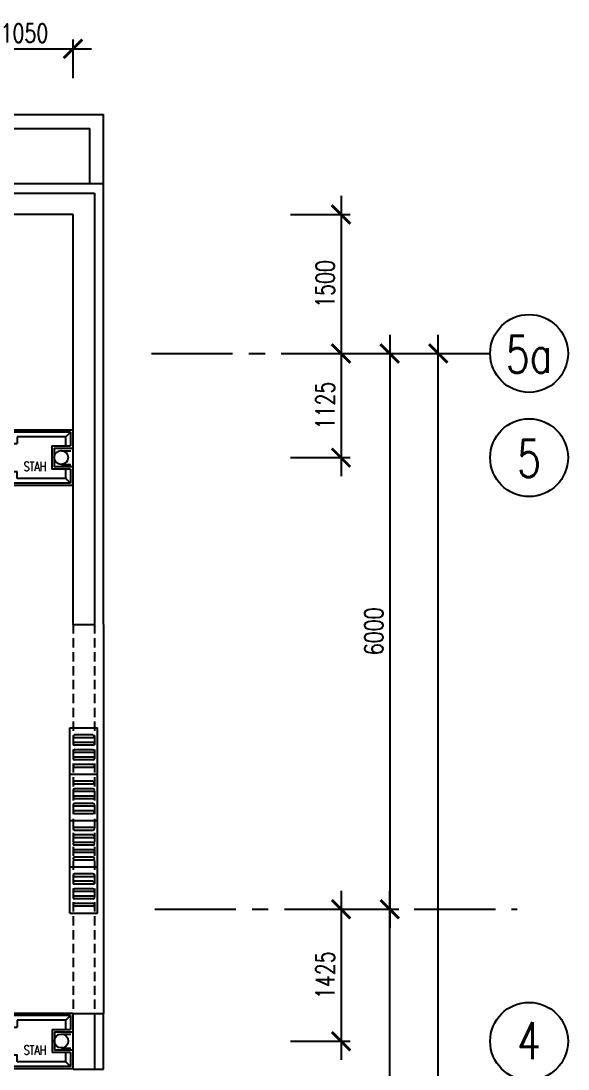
# Model space of a CAD drawing. Header units: millimetres. Extents: x 982 to 80582, y 687 to 58800.
# Drawn here: x 64455 to 70357, y 33983 to 45297 of the extents above; entities that cross this region are included whole.
import ezdxf
from ezdxf.enums import TextEntityAlignment as Align

# ---------------------------------------------------------------- set-up
doc = ezdxf.new("R2010")
doc.units = ezdxf.units.MM
for name, pattern in [('CENTER', [2, 1.25, -0.25, 0.25, -0.25]), ('DASHED2', [0.375, 0.25, -0.125]), ('HIDDEN', [0.375, 0.25, -0.125])]:
    doc.linetypes.add(name, pattern=pattern)
for name, color, linetype in [('A-ARR', 4, 'Continuous'), ('A-BUBLE', 8, 'Continuous'), ('A-BUBLETEXT', 7, 'Continuous'), ('A-DIM100', 4, 'Continuous'), ('A-DRAIN', 9, 'Continuous'), ('A-JALAN', 11, 'Continuous'), ('A-NOTE', 2, 'Continuous'), ('A-PANEL', 13, 'Continuous'), ('A-PTILE', 8, 'Continuous'), ('A-RWDP', 4, 'Continuous'), ('A-STAIRH', 8, 'HIDDEN'), ('A-SYM', 8, 'Continuous'), ('Grid', 8, 'CENTER')]:
    doc.layers.add(name, color=color, linetype=linetype)
doc.styles.add('ROMANS', font='romans.shx', dxfattribs={"width": 0.75, "height": 200})
doc.styles.add('STYLE2', font='romans.shx', dxfattribs={"width": 0.75, "height": 1000})
doc.dimstyles.new('DIM 100', dxfattribs={"dimtxt": 200, "dimasz": 200, "dimexe": 100, "dimexo": 70, "dimgap": 70, "dimtad": 1, "dimtoh": 1, "dimdec": 0, "dimzin": 0, "dimdsep": 46, "dimtxsty": 'ROMANS', "dimblk": 'ARCHTICK', "dimcen": 0.09, "dimdle": 200, "dimclrd": 4, "dimclre": 4, "dimclrt": 2, "dimadec": 0, "dimazin": 0, "dimtfac": 1, "dimtdec": 0, "dimtmove": 1, "dimatfit": 3, "dimfxl": 1, "dimtzin": 0, "dimarcsym": 0})

# ---------------------------------------------------------------- blocks, each defined once
blk = doc.blocks.new('PC COVER')
for p, q in [((-300, 500), (0, 500)), ((-300, 0), (0, 0))]:
    blk.add_line(p, q)
at = {"layer": 'A-DRAIN', "linetype": 'Continuous', "ltscale": 1000}
for p, q in [((-300, 0), (-300, 500)), ((0, 0), (0, 500))]:
    blk.add_line(p, q, dxfattribs=at)
at = {"layer": 'A-PTILE'}
for p, q in [((-50, 425), (-250, 425)), ((-50, 395), (-250, 395)), ((-50, 345), (-250, 345)), ((-50, 315), (-250, 315)), ((-50, 265), (-250, 265)), ((-50, 235), (-250, 235)), ((-50, 185), (-250, 185)), ((-50, 155), (-250, 155)), ((-50, 105), (-250, 105)), ((-50, 75), (-250, 75))]:
    blk.add_line(p, q, dxfattribs=at)
for centre, start, end in [((-250, 410), 90, 270), ((-250, 330), 90, 270), ((-50, 410), 270, 90), ((-50, 330), 270, 90), ((-250, 250), 90, 270), ((-50, 250), 270, 90), ((-250, 170), 90, 270), ((-50, 170), 270, 90), ((-250, 90), 90, 270), ((-50, 90), 270, 90)]:
    blk.add_arc(centre, 15, start, end, dxfattribs=at)
blk = doc.blocks.new('_ArchTick')
at = {"color": 0, "linetype": 'ByBlock', "const_width": 0.15}
blk.add_lwpolyline([(-0.5, -0.5), (0.5, 0.5)], dxfattribs=at)
blk = doc.blocks.new('*D48')
at = {"layer": 'A-DIM100', "color": 4, "lineweight": -2, "transparency": 16777216}
for p, q in [((68957, 17658), (68957, 41908)), ((68411, 41708), (69057, 41708)), ((68411, 17858), (69057, 17858))]:
    blk.add_line(p, q, dxfattribs=at)
at = {"layer": 'DEFPOINTS', "color": 0, "transparency": 16777216}
for p in [(68341, 41708), (68957, 41708), (68341, 17858)]:
    blk.add_point(p, dxfattribs=at)
at = {"layer": 'A-DIM100', "color": 4, "lineweight": -2, "transparency": 16777216, "xscale": 200, "yscale": 200, "zscale": 200}
for p, rotation in [((68957, 41708), 90), ((68957, 17858), 270)]:
    blk.add_blockref('_ArchTick', p, dxfattribs=dict(at, rotation=rotation))
at = {"layer": 'A-DIM100', "color": 2, "transparency": 16777216, "insert": (68787, 29783), "char_height": 200, "attachment_point": 5, "rotation": 90, "style": 'ROMANS'}
blk.add_mtext('23850', dxfattribs=at)
blk = doc.blocks.new('*D49')
at = {"layer": 'A-DIM100', "color": 4, "lineweight": -2, "transparency": 16777216}
for p, q in [((68433, 41908), (68433, 35508)), ((67887, 41708), (68533, 41708)), ((67887, 35708), (68533, 35708))]:
    blk.add_line(p, q, dxfattribs=at)
at = {"layer": 'DEFPOINTS', "color": 0, "transparency": 16777216}
for p in [(67817, 41708), (67817, 35708), (68433, 35708)]:
    blk.add_point(p, dxfattribs=at)
at = {"layer": 'A-DIM100', "color": 4, "lineweight": -2, "transparency": 16777216, "xscale": 200, "yscale": 200, "zscale": 200}
for p, rotation in [((68433, 41708), 90), ((68433, 35708), 270)]:
    blk.add_blockref('_ArchTick', p, dxfattribs=dict(at, rotation=rotation))
at = {"layer": 'A-DIM100', "color": 2, "transparency": 16777216, "insert": (68263, 38708), "char_height": 200, "attachment_point": 5, "rotation": 90, "style": 'ROMANS'}
blk.add_mtext('6000', dxfattribs=at)
blk = doc.blocks.new('*D50')
at = {"layer": 'A-DIM100', "color": 4, "lineweight": -2, "transparency": 16777216}
for p, q in [((68433, 26583), (68433, 35908)), ((67887, 35708), (68533, 35708)), ((67887, 26783), (68533, 26783))]:
    blk.add_line(p, q, dxfattribs=at)
at = {"layer": 'DEFPOINTS', "color": 0, "transparency": 16777216}
for p in [(67817, 35708), (68433, 35708), (67817, 26783)]:
    blk.add_point(p, dxfattribs=at)
at = {"layer": 'A-DIM100', "color": 4, "lineweight": -2, "transparency": 16777216, "xscale": 200, "yscale": 200, "zscale": 200}
for p, rotation in [((68433, 35708), 90), ((68433, 26783), 270)]:
    blk.add_blockref('_ArchTick', p, dxfattribs=dict(at, rotation=rotation))
at = {"layer": 'A-DIM100', "color": 2, "transparency": 16777216, "insert": (68263, 31246), "char_height": 200, "attachment_point": 5, "rotation": 90, "style": 'ROMANS'}
blk.add_mtext('8925', dxfattribs=at)
blk = doc.blocks.new('*D85')
at = {"layer": 'A-DIM100', "color": 4, "lineweight": -2, "transparency": 16777216}
for p, q in [((67908, 41908), (67908, 40383)), ((67363, 41708), (68008, 41708)), ((67363, 40583), (68008, 40583))]:
    blk.add_line(p, q, dxfattribs=at)
at = {"layer": 'DEFPOINTS', "color": 0, "transparency": 16777216}
for p in [(67293, 41708), (67293, 40583), (67908, 40583)]:
    blk.add_point(p, dxfattribs=at)
at = {"layer": 'A-DIM100', "color": 4, "lineweight": -2, "transparency": 16777216, "xscale": 200, "yscale": 200, "zscale": 200}
for p, rotation in [((67908, 41708), 90), ((67908, 40583), 270)]:
    blk.add_blockref('_ArchTick', p, dxfattribs=dict(at, rotation=rotation))
at = {"layer": 'A-DIM100', "color": 2, "transparency": 16777216, "insert": (67738, 41146), "char_height": 200, "attachment_point": 5, "rotation": 90, "style": 'ROMANS'}
blk.add_mtext('1125', dxfattribs=at)
blk = doc.blocks.new('*D86')
at = {"layer": 'A-DIM100', "color": 4, "lineweight": -2, "transparency": 16777216}
for p, q in [((67908, 35908), (67908, 34083)), ((67363, 35708), (68008, 35708)), ((67363, 34283), (68008, 34283))]:
    blk.add_line(p, q, dxfattribs=at)
at = {"layer": 'DEFPOINTS', "color": 0, "transparency": 16777216}
for p in [(67293, 35708), (67293, 34283), (67908, 34283)]:
    blk.add_point(p, dxfattribs=at)
at = {"layer": 'A-DIM100', "color": 4, "lineweight": -2, "transparency": 16777216, "xscale": 200, "yscale": 200, "zscale": 200}
for p, rotation in [((67908, 35708), 90), ((67908, 34283), 270)]:
    blk.add_blockref('_ArchTick', p, dxfattribs=dict(at, rotation=rotation))
at = {"layer": 'A-DIM100', "color": 2, "transparency": 16777216, "insert": (67738, 34996), "char_height": 200, "attachment_point": 5, "rotation": 90, "style": 'ROMANS'}
blk.add_mtext('1425', dxfattribs=at)
blk = doc.blocks.new('*D77')
at = {"layer": 'A-DIM100', "color": 4, "lineweight": -2, "transparency": 16777216}
for p, q in [((67908, 43408), (67908, 41508)), ((67363, 43208), (68008, 43208)), ((67363, 41708), (68008, 41708))]:
    blk.add_line(p, q, dxfattribs=at)
at = {"layer": 'DEFPOINTS', "color": 0, "transparency": 16777216}
for p in [(67293, 43208), (67293, 41708), (67908, 41708)]:
    blk.add_point(p, dxfattribs=at)
at = {"layer": 'A-DIM100', "color": 4, "lineweight": -2, "transparency": 16777216, "xscale": 200, "yscale": 200, "zscale": 200}
for p, rotation in [((67908, 43208), 90), ((67908, 41708), 270)]:
    blk.add_blockref('_ArchTick', p, dxfattribs=dict(at, rotation=rotation))
at = {"layer": 'A-DIM100', "color": 2, "transparency": 16777216, "insert": (67738, 42458), "char_height": 200, "attachment_point": 5, "rotation": 90, "style": 'ROMANS'}
blk.add_mtext('1500', dxfattribs=at)
blk = doc.blocks.new('*D78')
at = {"layer": 'A-DIM100', "color": 4, "lineweight": -2, "transparency": 16777216}
for p, q in [((63967, 44679), (63967, 45096)), ((65017, 44679), (65017, 45096)), ((63767, 44996), (65217, 44996))]:
    blk.add_line(p, q, dxfattribs=at)
at = {"layer": 'DEFPOINTS', "color": 0, "transparency": 16777216}
for p in [(65017, 44996), (63967, 44609), (65017, 44609)]:
    blk.add_point(p, dxfattribs=at)
at = {"layer": 'A-DIM100', "color": 4, "lineweight": -2, "transparency": 16777216, "xscale": 200, "yscale": 200, "zscale": 200, "rotation": 180}
blk.add_blockref('_ArchTick', (63967, 44996), dxfattribs=at)
at = {"layer": 'A-DIM100', "color": 4, "lineweight": -2, "transparency": 16777216, "xscale": 200, "yscale": 200, "zscale": 200}
blk.add_blockref('_ArchTick', (65017, 44996), dxfattribs=at)
at = {"layer": 'A-DIM100', "color": 2, "transparency": 16777216, "insert": (64492, 45166), "char_height": 200, "attachment_point": 5, "style": 'ROMANS'}
blk.add_mtext('1050', dxfattribs=at)
blk = doc.blocks.new('A$C75E66BF6')
at = {"layer": 'A-NOTE', "color": 8, "linetype": 'Continuous', "ltscale": 500}
for p, q in [((75, 825), (25, 875)), ((75, 650), (75, 825)), ((75, 825), (150, 825)), ((150, 875), (150, 825)), ((450, 875), (450, 825)), ((525, 825), (450, 825)), ((525, 825), (575, 875)), ((525, 650), (525, 825)), ((75, 650), (150, 650)), ((75, 75), (75, 600)), ((75, 600), (150, 600)), ((150, 650), (150, 600)), ((525, 650), (450, 650)), ((450, 650), (450, 600)), ((525, 600), (450, 600)), ((525, 75), (525, 600)), ((75, 75), (25, 25)), ((75, 75), (175, 75)), ((425, 75), (525, 75)), ((525, 75), (575, 25))]:
    blk.add_line(p, q, dxfattribs=at)
at = {"layer": 'A-PANEL', "color": 8}
for p, q in [((0, 0), (0, 900)), ((0, 900), (150, 900)), ((25, 875), (150, 875)), ((25, 25), (25, 875)), ((150, 900), (150, 875)), ((450, 900), (600, 900)), ((450, 900), (450, 875)), ((575, 875), (450, 875)), ((575, 25), (575, 875)), ((600, 900), (600, 0)), ((425, 225), (175, 225)), ((175, 25), (175, 225)), ((400, 200), (200, 200)), ((200, 0), (200, 200)), ((400, 200), (400, 0)), ((425, 225), (425, 25)), ((200, 0), (0, 0)), ((175, 25), (25, 25)), ((600, 0), (400, 0)), ((575, 25), (425, 25))]:
    blk.add_line(p, q, dxfattribs=at)
at = {"layer": 'A-RWDP', "color": 8}
blk.add_circle((300, 125), 75, dxfattribs=at)

msp = doc.modelspace()

# ---------------------------------------------------------------- linework, layer by layer
at = {"color": 8}
for p, q in [((65017.1, 38783.1), (65247.1, 38783.1)), ((65017.1, 34583.1), (65347.1, 34583.1)), ((65017.1, 33983.1), (65347.1, 33983.1))]:
    msp.add_line(p, q, dxfattribs=at)
at = {"layer": 'A-BUBLE'}
for centre in [(69936.9, 41708.1), (69936.9, 40583.1), (69936.9, 34283.1)]:
    msp.add_circle(centre, 420, dxfattribs=at)
at = {"layer": 'A-DRAIN', "color": 8, "linetype": 'Continuous', "ltscale": 1000}
for p, q in [((65347.1, 43538.1), (57517.1, 43538.1)), ((65347.1, 38783.1), (65347.1, 43538.1)), ((57517.1, 43438.1), (65247.1, 43438.1)), ((65247.1, 43438.1), (65247.1, 38783.1)), ((65017.1, 43208.1), (63967.1, 43208.1)), ((65017.1, 38783.1), (65017.1, 43208.1)), ((65347.1, 38783.1), (65347.1, 34583.1)), ((65017.1, 33983.1), (65017.1, 34583.1)), ((65247.1, 34583.1), (65247.1, 33983.1)), ((65347.1, 33983.1), (65347.1, 34583.1))]:
    msp.add_line(p, q, dxfattribs=at)
at = {"layer": 'A-JALAN', "color": 8}
for p, q in [((57367.1, 44288.1), (65347.1, 44288.1)), ((65347.1, 43538.1), (65347.1, 44288.1)), ((57517.1, 44138.1), (65197.1, 44138.1)), ((65197.1, 43538.1), (65197.1, 44138.1))]:
    msp.add_line(p, q, dxfattribs=at)
at = {"layer": 'A-RWDP', "color": 8, "linetype": 'HIDDEN', "ltscale": 400}
for p, q in [((64892.1, 40658.1), (65017.1, 40658.1)), ((64892.1, 40508.1), (65017.1, 40508.1)), ((64892.1, 34358.1), (65017.1, 34358.1)), ((64892.1, 34208.1), (65017.1, 34208.1))]:
    msp.add_line(p, q, dxfattribs=at)
at = {"layer": 'A-STAIRH', "color": 8, "linetype": 'DASHED2', "ltscale": 400}
for p, q in [((65017.1, 38783.1), (65017.1, 34583.1)), ((65247.1, 38783.1), (65247.1, 34583.1))]:
    msp.add_line(p, q, dxfattribs=at)
at = {"layer": 'Grid', "color": 8, "ltscale": 700}
for p, q in [((65863.3, 41708.1), (69516.9, 41708.1)), ((65898.2, 35708.1), (69808.6, 35708.1))]:
    msp.add_line(p, q, dxfattribs=at)

# ---------------------------------------------------------------- block references
at = {"layer": 'A-ARR', "color": 8, "rotation": 90}
for p in [(65014, 40284.2), (65015.7, 33985.6)]:
    msp.add_blockref('A$C75E66BF6', p, dxfattribs=at)
at = {"layer": 'A-ARR', "color": 8}
for p in [(65282.1, 37164.7), (65282.1, 36664.7), (65282.1, 36164.7)]:
    msp.add_blockref('PC COVER', p, dxfattribs=at)
at = {"layer": 'A-ARR'}
msp.add_blockref('PC COVER', (65282.1, 35664.7), dxfattribs=at)

# ---------------------------------------------------------------- texts
at = {"layer": 'A-BUBLETEXT', "color": 3, "style": 'STYLE2', "width": 0.75}
for s, p in [('5a', (69936.9, 41499.1)), ('5', (69936.9, 40374.1)), ('4', (69936.9, 34089.1))]:
    msp.add_text(s, height=400, dxfattribs=at).set_placement(p, align=Align.CENTER)
at = {"layer": 'A-SYM', "color": 8, "linetype": 'HIDDEN', "ltscale": 500, "style": 'ROMANS', "width": 0.75}
for p in [(64483.7, 40437.9), (64483.7, 34137.9)]:
    msp.add_text('STAH', height=100, dxfattribs=at).set_placement(p)

# ---------------------------------------------------------------- dimensions: what is measured, and where the dimension line sits
at = {"layer": 'A-DIM100'}
dim = msp.add_linear_dim(base=(65017.1, 44996.1), p1=(63967.1, 44609), p2=(65017.1, 44609), dimstyle='DIM 100', dxfattribs=at)
dim.commit()
dim.dimension.update_dxf_attribs({"geometry": '*D78', "text_midpoint": (64492.1, 45166.1)})
for base, p1, p2, angle, picture, middle in [((67908.4, 41708.1), (67292.8, 43208.1), (67292.8, 41708.1), 90, '*D77', (67738.4, 42458.1)), ((67908.4, 40583.1), (67292.8, 41708.1), (67292.8, 40583.1), 90, '*D85', (67738.4, 41145.6)), ((68432.7, 35708.1), (67817, 41708.1), (67817, 35708.1), 90, '*D49', (68262.7, 38708.1)), ((68956.9, 41708.1), (68341.3, 17858.1), (68341.3, 41708.1), 270, '*D48', (68786.9, 29783.1)), ((67908.4, 34283.1), (67292.8, 35708.1), (67292.8, 34283.1), 90, '*D86', (67738.4, 34995.6)), ((68432.7, 35708.1), (67817, 26783.1), (67817, 35708.1), 270, '*D50', (68262.7, 31245.6))]:
    dim = msp.add_linear_dim(base=base, p1=p1, p2=p2, angle=angle, dimstyle='DIM 100', dxfattribs=at)
    dim.commit()
    dim.dimension.update_dxf_attribs({"geometry": picture, "text_midpoint": middle})

doc.saveas('drawing.dxf')
